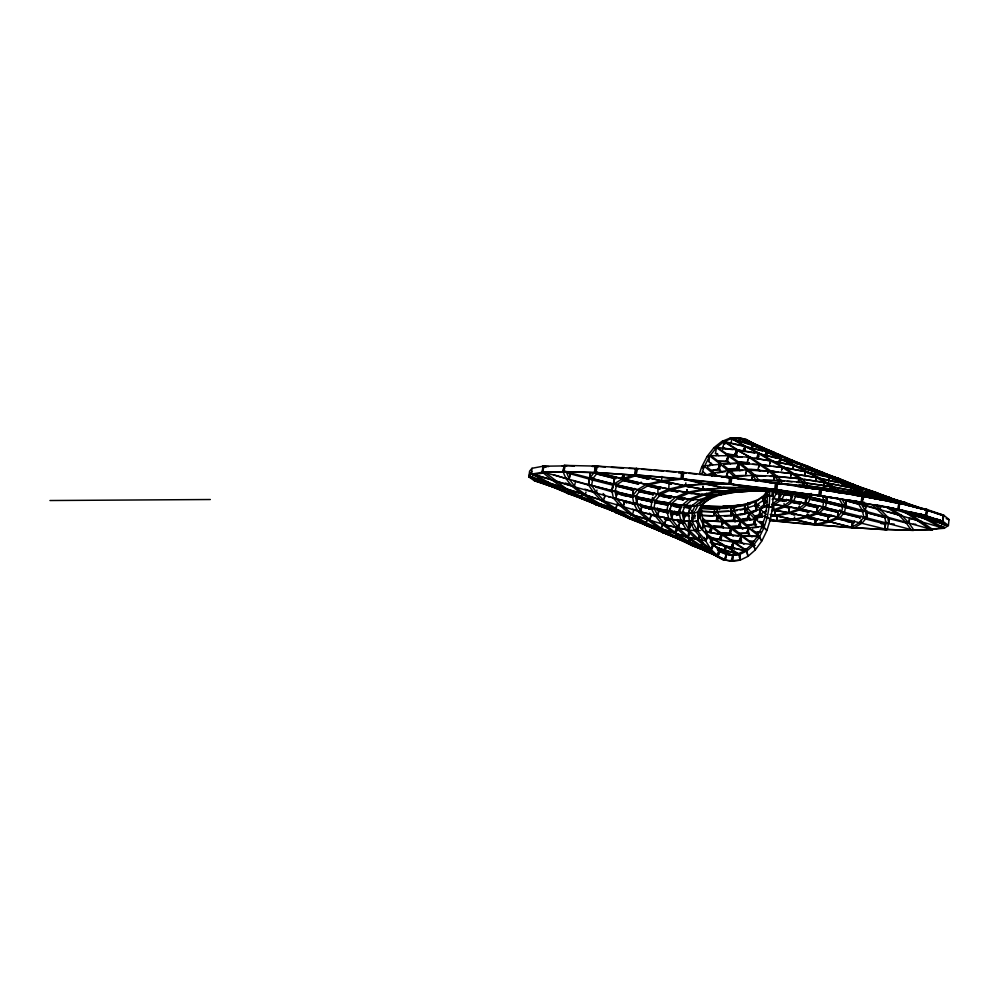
<?xml version="1.0" encoding="UTF-8"?>
<svg xmlns="http://www.w3.org/2000/svg" width="999" height="999" viewBox="0 0 999 999"><rect width="100%" height="100%" fill="white"/><g stroke="black" fill="none" stroke-linecap="round" stroke-linejoin="round"><path stroke-width="1.5" d="M740.434 524.85L740.446 521.028L722.939 521.441L722.939 523.988M719.842 466.458L719.854 463.761L738.498 463.049L738.498 468.469L726.036 468.918M730.769 533.441L730.769 528.321L748.463 527.934L748.463 533.079L739.597 533.266M773.8 505.082L773.788 509.902L775.748 510.277L771.515 511.038M774.962 511.8L774.849 515.384L788.773 512.674L799.412 508.641L799.437 506.243M702.959 486.363L702.934 489.21L687.05 492.42L687.087 489.597M791.258 499.25L791.295 495.704M731.418 511.401L731.455 507.679L714.859 508.628L727.272 508.329M784.128 505.831L786.513 506.218L784.028 505.781L791.245 500.437L793.843 500.824L786.613 506.168L775.936 510.252L773.563 509.865L784.128 505.831L784.053 503.434M779.332 497.627L779.382 494.068M691.87 510.427L691.82 513.174L697.552 512.187L700.262 509.777M692.594 517.569L692.532 521.653L698.201 520.629L698.626 515.334L700.449 513.011L700.149 516.958M698.201 520.629L698.289 515.222M767.469 491.446L767.419 494.505L763.236 501.298L763.323 496.728L766.807 491.046M700.112 509.465L699.924 517.969L700.386 514.885M700.611 513.336L700.711 509.09M686.8 492.382L689.622 492.832L678.521 497.652L675.711 497.202L686.8 492.382L686.862 489.597M807.354 516.645L809.502 517.007L795.391 519.667L776.073 520.729L793.281 519.318L807.354 516.645L807.417 514.235M788.91 507.854L788.773 512.674L790.933 513.049L776.997 515.746L774.849 515.384M672.052 482.742L669.03 483.466L668.793 489.11L684.003 485.539L686.675 486.001L671.44 489.572L660.664 494.405L657.841 493.956L658.004 488.436L660.714 487.212M727.971 459.79L728.121 455.756L709.34 455.669L709.153 461.014M698.101 525.462L697.901 530.869L700.249 530.581M702.572 530.294L702.772 524.912M771.016 516.146L776.772 515.759L775.049 515.409L775.174 511.8M831.68 515.072L828.009 516.633L827.809 521.403L837.674 517.27L837.861 512.437L840.009 509.702M703.084 486.363L702.959 489.235L705.107 489.685L725.349 487.949L702.959 489.235L705.331 489.672L689.435 492.869L687.05 492.42M807.242 514.235L807.13 516.62L816.732 512.425L816.932 507.617M714.297 511.625L714.435 508.666L717.195 508.991L717.082 511.963L714.297 511.625L713.848 515.297L714.472 511.675L717.195 512.037L719.842 516.408L717.095 516.046L714.472 511.675M816.707 511.213L816.882 507.654L818.993 505.869M805.569 498.439L805.331 503.221L799.163 508.616L801.835 508.978L808.029 503.596L805.331 503.221L806.53 496.328M817.706 519.055L815.134 519.667L814.884 524.413L827.859 521.428L828.096 516.608M779.158 498.738L782.804 492.02L785.601 492.382L781.93 499.1L779.158 498.738L779.395 494.168L780.606 491.92M799.163 508.616L799.287 506.256M769.13 507.092L769.779 495.866L767.419 495.729L766.782 506.943L772.564 507.28L773.214 496.078L769.779 495.866M697.639 528.096L697.477 530.806L689.148 530.194L689.397 526.111M692.295 517.494L692.045 521.603L683.628 520.954L683.965 515.472M683.99 473.101L681.468 472.614L681.093 478.459L661.625 480.756L661.912 476.436M854.482 527.622L851.822 527.272L852.159 522.489L854.669 520.966M622.539 475.986L622.34 478.783L613.886 484.115L614.273 478.608L616.371 477.272M763.074 501.535L763.436 496.553L765.509 494.418M767.344 493.506L767.519 490.984M622.602 475.986L622.389 478.808L625.299 479.27L637.849 474.987M635.314 468.793L634.902 474.513L622.389 478.808L625.374 479.233L616.883 484.565L613.686 484.115L612 490.771L615.097 491.158L616.833 484.503L613.886 484.115M719.492 509.59L719.667 507.142L717.082 508.953L714.36 508.653L717.045 506.893L725.137 506.68L722.414 506.905M862.961 496.128L863.074 494.63L866.333 494.992L866.27 496.491L864.06 496.241M688.91 511.388L690.234 505.169M691.87 513.049L695.029 505.781L691.957 505.382L688.823 512.649L691.87 513.049L692.057 510.514M679.27 511.001L680.569 504.757M729.033 483.491L704.357 483.778L706.543 484.228L684.228 485.564L704.357 483.766L730.993 483.953L729.033 483.491L729.47 477.572L726.373 477.622M652.422 500.174L657.579 493.931L660.676 494.355L655.481 500.599L652.422 500.174L652.634 497.49L650.911 507.405L653.995 507.779L655.419 500.511L652.297 500.124M744.517 509.165L744.804 505.457L747.202 503.533L757.979 499.775L755.631 501.685L744.804 505.457L744.43 509.128M755.344 505.419L755.631 501.685L755.756 504.133M855.743 526.873L862.112 523.089L866.782 517.557L867.157 512.712M731.056 530.919L731.256 528.359L711.625 526.86L711.313 530.681M731.243 540.484L741.171 541.258L741.333 535.914L721.49 534.378L721.078 539.522L710.714 537.812M632.617 495.891L637.524 489.597L640.621 490.01L635.676 496.316L632.617 495.891L633.054 490.534L634.677 488.424M810.938 495.766L811.138 493.419M837.462 517.245L841.795 511.713L844.58 512.062L841.707 511.675L842.981 505.182L845.853 505.506L844.542 512.012L840.221 517.594L837.462 517.245L837.849 512.487M767.369 491.67L767.145 494.418L767.507 491.508M678.646 507.417L678.858 504.994L675.749 506.593M791.108 498.863L792.257 493.556M819.305 489.46L821.415 489.635L820.866 495.579L817.681 495.317M775.399 483.166L774.799 489.098L776.173 489.522L746.99 487.537L723.376 487.512L748.613 487.962L746.99 487.524L770.142 488.836M863.223 499.425L863.536 496.478L866.233 496.466L864.035 496.241M588.985 480.769L588.511 484.777L591.408 485.102L596.578 492.719L593.618 492.395L588.399 484.79L589.86 478.059L594.517 472.052L594.942 467.882M676.61 515.534L676.872 513.036L679.969 513.336M776.897 489.398L774.05 489.223L789.859 492.107L776.897 489.398L777.522 483.454L780.119 484.003M888.823 523.464L885.938 523.139L884.49 529.058L887.324 529.383L889.335 518.568M845.978 504.308L846.365 500.711M924.1 509.328L927.184 509.577L943.568 515.134L949.05 519.443L948.388 525.486L944.342 528.271L941.295 527.909L941.832 523.488M898.738 509.403L860.039 502.485L898.738 509.403L899.45 502.972L860.776 495.966M899.687 503.009L927.022 509.527L926.323 515.846L898.963 509.44L899.687 503.009L896.902 502.872M926.485 515.884L923.401 515.634L939.859 521.053L945.279 525.162L948.388 525.462L942.969 521.341L926.485 515.884L927.184 509.577M852.11 527.584L886.762 529.745L852.11 527.584L852.721 522.177M847.214 521.753L852.971 522.19L852.359 527.597L815.209 524.725L815.821 519.405L817.157 519.73M862.062 502.485L862.799 495.966L820.766 489.16L820.017 495.729L818.331 495.791L862.062 502.485L820.017 495.729M862.337 502.534L863.074 496.016M884.739 529.383L913.523 530.382L884.739 529.383L885.351 523.863M884.952 529.383L885.564 523.876L881.043 523.638M777.085 515.771L776.46 521.041L777.297 521.316L816.27 525.024L815.484 524.75L816.096 519.43L808.553 518.718M819.704 495.691L820.454 489.11L776.66 482.967L775.886 489.56L774.912 489.722L819.704 495.691L775.886 489.56M613.686 484.115L614.323 478.671M730.744 477.347L729.72 484.178L775.574 489.51L776.335 482.917L730.494 477.622L757.779 480.956M769.592 520.467L777.01 521.278L777.359 515.796M612 490.771L613.186 483.166M725.449 559.977L726.148 554.108L733.004 555.382L732.317 561.226L722.752 559.652L715.871 556.031L718.244 556.243L725.112 559.865L726.498 554.233L719.63 550.599L718.244 556.243M739.934 437.874L739.585 440.784L739.572 437.837L729.894 438.236L739.934 437.874L746.703 439.635L746.353 442.532L747.04 439.785L744.667 439.722L748.001 441.758M730.057 484.215L730.406 477.31L682.679 472.34L682.404 479.208L730.057 484.215L730.369 481.593M681.555 478.833L682.342 472.315L636.351 468.469L635.564 474.9L682.742 479.233L681.555 478.833L635.564 474.9L683.091 485.539M711.425 530.694L711.887 526.885L704.258 525.949M635.252 474.875L636.038 468.444L595.829 466.108L595.042 472.427L637.112 475.324L595.042 472.427M595.566 466.096L564.248 465.409L563.473 471.578L594.78 472.415L595.566 466.096L597.964 466.57L592.195 466.446M648.975 509.265L649.275 506.83L648.95 509.24M545.891 466.683L542.969 466.246L542.207 472.277L531.281 474.163L534.14 474.587L543.731 472.952M562.25 466.046L566.808 465.871L543.081 466.233L542.32 472.265L566.033 472.04L542.32 472.265L545.129 472.714M563.286 471.578L564.06 465.409M548.101 484.74L534.353 480.706L528.871 476.96L529.595 471.178L531.98 468.294L542.969 466.246M548.201 485.402L534.415 480.744L537.087 481.006L531.743 477.297L528.858 476.948L531.231 474.175L532.03 468.269M715.709 452.659L716.395 447.352L737.012 449.812L736.45 455.444L727.622 454.383M725.424 546.091L732.929 547.327L733.491 542.157L753.533 544.755M888.76 523.426L887.599 516.795L884.689 516.483L885.888 523.114L888.76 523.426L889.385 518.581M730.719 510.152L731.031 507.742L733.516 505.944L739.035 505.332M730.694 515.721L731.031 507.742L733.691 508.004L736.251 506.243L733.516 505.944L736.088 506.181M866.67 517.519L865.246 510.851L862.374 510.551L863.823 517.22L866.67 517.519L866.845 510.489M744.68 513.486L744.929 505.469L744.917 507.892M802.984 482.629L804.682 485.439L807.891 485.826L806.156 483.017L802.984 482.629L802.609 485.427L803.146 482.654L798.938 478.459L798.189 482.529L799.15 478.471L791.408 473.426L790.796 476.098M730.968 483.741L731.768 477.847L729.495 477.797M830.144 489.223L830.519 486.426L833.703 486.813L835.801 489.672L835.264 491.058L826.785 490.859M700.661 540.184L697.002 539.472L698.85 539.572L699.412 535.564M706.905 535.676L706.156 540.996L698.85 539.572M633.204 490.596L632.429 495.891L633.641 503.196L636.713 503.558L635.539 496.253L614.872 491.496M636.9 502.247L637.087 495.879M755.069 506.58L755.793 501.723L756.605 504.982L755.881 509.877L756.83 505.007L760.326 509.502L759.527 513.136M611.925 490.734L615.009 491.096L616.433 498.439L613.386 498.089L611.925 490.734L612.712 485.452M762.874 501.473L763.611 496.565L764.485 499.812L763.748 504.757M858.104 491.87L863.211 494.617L866.395 495.029L861.238 492.282L858.104 491.87L857.679 494.667L858.241 491.895L851.485 487.924L850.986 490.659M586.6 495.354L597.852 502.697L595.404 502.497C582.966 494.105 567.444 486.938 563.099 471.241L563.511 468.556M569.53 477.597L569.929 474.937L569.467 477.559M732.929 547.327L733.741 542.195L712.749 538.711L711.962 543.843L712.749 538.711M737.012 449.812L758.99 453.346L758.154 458.641L758.79 456.019M721.128 539.535L721.94 534.428L705.581 531.73M737.274 449.85L736.176 455.407M823.326 502.31L823.676 500.124M807.105 494.118L807.841 496.615L810.651 496.89L811.038 494.555M862.062 496.191L861.063 502.297L847.352 500.112M691.658 512.912L688.598 512.562L689.335 521.053L692.369 521.403L692.057 510.489M692.369 521.403L692.819 512.35M864.585 503.558L865.946 506.006L865.346 509.602L865.896 505.993L863.024 505.694M845.866 504.27L846.478 500.686M589.098 480.819L588.399 484.79L591.583 485.164L592.981 478.459L597.652 472.477L594.517 472.052M767.657 490.984L767.007 494.655L767.731 496.403M771.752 496.091L772.19 493.631M767.244 517.494L769.193 506.53L766.845 506.393L764.897 517.332L770.566 518.768L772.502 507.842L769.193 506.53M683.903 520.829L681.967 512.599L678.92 512.262L680.881 520.491L683.903 520.829L684.79 515.859L683.828 511.75M773.663 480.257L774.387 476.198L777.434 476.61L781.393 480.769L778.308 480.357L774.387 476.198M671.803 518.993L669.742 510.739L666.683 510.402L668.781 518.656L671.803 518.993L672.702 514.01L672.027 511.263M679.145 511.013L679.595 508.516M669.742 510.739L670.192 508.229M823.563 486.638L824.312 482.529L827.334 482.954L833.765 486.85L830.718 486.426L824.312 482.529M830.206 489.198L830.718 486.426M872.726 505.144L884.639 516.508L887.399 516.745L880.206 509.278L880.656 506.818M651.51 502.222L651.972 499.787M684.49 485.839L685.351 485.689L685.888 482.829M730.818 514.473L731.505 510.864L734.24 511.238L735.639 513.424M733.828 517.669L734.29 515.259L731.505 510.864M758.953 480.369L755.631 475.849L752.597 475.437L751.835 479.445L752.821 475.462L746.69 469.967L745.716 473.876M898.85 503.209L897.764 508.916L897.015 509.103L899.2 509.24M657.854 515.721L653.758 507.729L650.749 507.417L654.882 515.397L657.854 515.721L658.828 510.626L657.479 507.954M698.538 538.161L699.05 535.514M842.219 506.93L842.644 504.77M640.821 511.5L636.538 503.484L633.553 503.171L637.861 511.188L640.821 511.5L641.82 506.418L640.409 503.746M676.76 527.734L677.722 527.684L678.246 525.012M682.055 528.921L688.323 530.069L689.11 526.073M676.485 527.834L674.662 533.116L686.887 537.137L687.762 537.137L688.798 531.843M636.8 502.197L637.549 498.351M589.148 479.433L589.597 477.185M592.232 479.82L592.694 477.572M623.438 506.331L616.183 498.389L613.311 498.114L620.591 506.043L623.438 506.331L624.512 501.186L626.46 502.884M943.031 518.306L943.605 515.571L936.875 513.673M616.733 495.791L617.282 493.194M925.686 513.948L926.572 509.777L879.195 498.351M604.407 498.064L604.957 495.516L603.109 493.518M596.428 492.657L593.581 492.382L601.048 500.349L603.871 500.624L596.428 492.657L596.977 490.084M794.217 519.405L816.033 524.525L775.137 515.596L793.518 519.517L794.729 517.057M667.419 505.282L667.931 502.859M723.064 446.778L724.2 441.583L745.491 446.266L744.367 451.461M724.899 551.436L726.011 546.316L746.915 550.986M880.206 509.278L877.409 509.053L880.057 509.24L880.594 506.805M744.804 512.212L745.591 508.628L748.301 509.003L757.604 519.405M749.762 519.83L747.839 517.882L748.975 513.124L745.591 508.628M636.213 474.625L637.474 468.931M942.656 518.094L943.256 515.384L931.193 511.476M586.001 492.007L585.339 494.53L582.892 494.355L585.514 494.58L574.4 486.463L575.574 481.293M766.308 455.606L767.207 451.723L745.017 446.528L754.407 448.901M780.431 461.476L781.031 458.878L758.666 453.646L768.119 456.019M827.01 521.316L807.829 516.883L808.616 514.335M851.098 490.659L851.722 487.937L840.808 483.141L854.495 488.374L861.288 492.32L858.241 491.895M744.517 451.473L745.716 446.303M725.049 551.448L726.223 546.341L711.151 542.594M876.473 497.39L877.097 494.692L865.896 489.822L879.844 495.117M815.546 481.481L816.483 477.485L819.33 477.922L827.397 483.004L824.525 482.567L816.483 477.485M823.576 486.613L824.525 482.567M645.953 484.365L623.413 479.145L624.025 476.073M885.002 524.225L885.726 521.253M716.121 520.816L717.282 516.058L719.917 516.446L725.274 521.915L722.614 521.528L717.282 516.058M722.614 521.528L721.74 525.124L722.939 521.603L725.361 521.99L742.269 535.676M531.905 471.353L531.281 473.888L562.125 490.546L564.298 490.671L549.937 483.154L565.484 488.548L531.043 476.985M768.268 470.716L774.65 476.248L777.534 476.685L771.128 471.153L768.268 470.716L767.619 473.339L768.506 470.729L759.365 464.572L757.829 469.717L760.089 471.266M622.077 478.808L595.816 472.415L597.215 466.87M623.463 479.145L623.925 476.073M773.651 480.219L774.65 476.248M649.924 519.78L640.534 511.463L637.837 511.226L647.252 519.53L649.924 519.78L651.211 514.735L649.338 513.074M616.321 507.467L616.97 504.945M640.534 511.463L641.833 506.381M604.907 495.479L603.583 500.574L601.098 500.387L613.523 508.541L615.996 508.741L604.832 501.398M530.007 472.964L528.983 476.573L548.576 482.679M623.226 506.268L620.566 506.031L630.107 514.36L632.754 514.597L623.226 506.268L624.55 501.198M678.508 527.647L671.49 518.956L668.681 518.693L675.724 527.385L678.508 527.647L679.807 522.702L677.197 519.443M581.331 496.603L565.659 488.374L563.448 488.236L579.12 496.453L581.331 496.603L581.992 494.093L581.168 496.565L579.17 496.466L595.466 504.47L597.477 504.582L581.168 496.565M671.49 518.956L672.802 513.973M860.788 520.367L860.426 523.001M664.735 524.363L657.592 515.634L654.795 515.372L661.962 524.088L664.735 524.363L665.721 520.654M657.592 515.634L658.915 510.651M860.713 520.354L860.489 523.014M564.797 471.615L563.836 471.253L564.934 467.182M588.96 484.79L590.247 485.164L542.582 471.928L544.043 466.62L545.504 467.033M804.682 474.475L805.406 471.853L807.966 472.302L819.305 477.947L805.406 471.853M711.675 475.811L712.387 473.276L715.172 473.713L717.12 475.661M697.427 530.569L692.007 521.353L689.148 521.078L694.605 530.282L697.427 530.569L698.751 525.811L696.066 521.203M815.621 481.468L816.732 477.497M689.098 529.957L683.591 520.716L680.731 520.429L686.276 529.67L689.098 529.957L690.446 525.174L687.712 520.566M692.007 521.353L693.343 516.57M828.72 480.107L829.457 477.485L831.992 477.934L843.581 483.628L829.457 477.485M683.591 520.716L684.939 515.909M726.86 474.525L727.946 470.691L730.731 471.128L736.787 477.035L733.978 476.585L727.946 470.691M733.591 518.843L734.59 515.322L737.175 515.709L741.882 520.566M738.873 525.886L740.234 521.153L734.59 515.322M747.839 517.882L749.2 513.161L754.994 519.005L753.621 523.763M766.433 455.606L767.532 451.798L807.654 466.133L806.168 466.221M739.11 557.155L739.847 554.62L718.443 548.276L736.201 553.758M772.801 454.62L773.526 452.097L753.246 445.142L751.972 448.913M633.953 509.515L632.479 514.572L630.207 514.41L643.993 522.639L646.266 522.802L646.99 520.304M730.694 443.643L732.155 438.573L753.071 445.117M616.158 507.43L616.895 504.92M711.026 526.923L713.511 527.31L705.569 521.053L703.096 520.666L711.026 526.923L709.615 531.705L711.338 526.997L713.573 527.385L723.451 534.902L721.216 534.527L711.338 526.997M781.53 469.855L782.304 467.282L784.927 467.732L794.33 473.938L791.695 473.489L782.304 467.282M790.896 476.086L791.695 473.489M676.023 533.054L664.447 524.338L662.012 524.15L673.601 532.854L676.023 533.054L676.798 530.581M664.447 524.338L665.996 519.355M661.338 528.434L649.662 519.705L647.24 519.517L658.928 528.246L661.338 528.434L662.1 525.973M649.662 519.705L651.211 514.735M763.96 527.847L767.382 516.945L765.034 516.783L761.613 527.672L763.96 527.847L767.02 530.194L770.429 519.318L767.382 516.945M814.684 474.1L815.496 471.528L817.681 471.978L831.917 477.947L815.496 471.528M828.483 481.406L829.719 477.51M703.958 547.489L700.349 546.216L701.236 546.191L702.459 542.37M712.499 544.505L710.876 549.587L701.236 546.191M661.912 528.621L661.113 531.131L659.527 531.068M676.323 536.788L661.088 528.434L659.078 528.309L674.3 536.663L676.323 536.788L677.135 534.315M661.088 528.434L661.9 525.936M661.313 531.131L646.028 522.764L644.043 522.639L659.315 531.006L661.313 531.131L662.125 528.658M702.047 473.151L703.883 467.52L701.51 467.42L699.675 473.039M646.028 522.764L646.852 520.267M702.11 542.32L700.686 546.278L688.536 542.27L689.947 538.311M758.778 448.588L759.602 446.128L792.195 460.189M718.581 467.669L719.854 463.923L728.184 470.716L730.769 471.166L723.463 465.222M728.184 470.716L726.46 475.761L728.496 477.772M739.972 470.791L736.787 468.231L738.511 463.211L741.083 463.661L748.563 469.63M769.854 463.336L770.729 460.789L782.542 467.282L784.889 467.744L760.476 453.908L758.466 453.446L757.417 455.906M698.726 539.373L699.962 535.764L698.363 539.298L696.228 539.148L686.263 529.745L688.786 529.945L698.726 539.373L696.228 539.148L709.178 549.338L711.325 549.5L713.298 544.792L710.077 542.245M745.741 473.838L747.052 470.029L738.511 463.211M731.568 559.44L732.854 555.706L717.307 549.662L719.617 550.961L717.644 555.769L715.883 555.669L699.737 546.028L701.485 546.128L717.644 555.769M781.655 469.855L782.542 467.282M688.786 529.945L690.446 525.112M688.224 537.012L678.171 527.572L675.674 527.36L685.726 536.8L688.224 537.012L689.872 532.205M738.923 440.646L739.772 438.186L759.465 446.091L758.616 448.563M729.969 530.819L730.781 528.483L722.939 521.603M792.769 467.907L793.643 465.372L795.953 465.821L808.016 472.365L793.643 465.372M678.171 527.572L679.857 522.727M747.24 531.618L748.463 528.096L740.446 521.191L738.835 525.849L742.819 529.308M804.794 474.475L805.681 471.903M689.422 542.17L706.206 550.699L704.47 550.611L687.712 542.082L689.422 542.17L690.759 538.461M676.073 536.75L692.894 545.292L691.183 545.204L674.387 536.675L676.073 536.75L676.972 534.278M701.785 546.178L687.961 537.025L685.851 536.875L699.662 546.016L701.785 546.178L702.672 543.743M689.622 542.157L675.724 532.991L673.626 532.854L687.512 542.007L689.622 542.157L690.946 538.511M687.961 537.025L689.76 532.13M675.724 532.991L677.072 529.32M780.007 458.841L795.866 465.821L780.007 458.841L778.596 462.612L780.319 458.916L781.98 459.353L768.156 452.21L766.508 451.76L765.409 454.195M792.944 467.907L793.893 465.372M800.773 467.52L801.71 465.01L803.646 465.459L817.694 472.015L801.71 465.01M814.809 474.1L815.758 471.578M745.878 442.432L746.802 440.035L764.834 449.075M703.134 468.543L704.083 466.096L712.786 473.339L715.259 473.788M711.837 475.799L712.786 473.339M726.723 459.64L728.159 455.931L730.494 456.393L741.071 463.686L738.723 463.224L728.159 455.931M739.135 468.668L736.787 468.206L738.723 463.224M747.964 459.79L748.925 457.305L751.248 457.767L762.062 465.097L759.727 464.635L748.925 457.305M721.216 534.527L719.854 538.024L721.428 534.54L723.401 534.902M729.62 531.992L730.981 528.508L733.204 528.883L730.781 528.483M697.027 530.469L698.85 525.836L707.767 536.088L705.968 540.709L697.027 530.469L694.505 530.257L702.559 539.472M758.74 467.145L759.727 464.635M743.968 544.205L739.185 540.671L741.058 536.063L730.981 528.508M785.826 461.163L786.8 458.678L803.483 465.447L786.8 458.678M800.973 467.52L801.96 465.022M717.906 555.993L719.967 550.836L713.461 544.58L711.375 549.75L717.906 555.993L715.534 555.794L709.003 549.55L711.375 549.75M689.747 538.311L688.648 542.245L675.336 536.825M701.485 546.128L702.971 542.494M738.373 457.067L734.677 454.857L736.738 449.95L751.198 457.779L736.738 449.95M711.238 541.171L712.225 538.823L714.223 539.185L708.391 535.302M747.577 461.026L749.15 457.317M724.575 535.664L735.214 542.657L733.229 542.295L731.73 545.816L733.603 542.395L735.214 542.719L746.028 550.012M769.48 464.572L771.066 460.864L758.466 453.446M718.106 468.843L720.254 463.998L709.552 455.894L711.775 456.356L721.415 463.636M743.381 450L745.004 446.341L760.364 453.908L745.004 446.341M711.4 541.183L712.449 538.836L714.123 539.16L738.398 553.633M716.758 555.694L705.057 550.686L716.583 555.806L718.756 550.936M756.493 458.366L758.691 453.459M724.475 548.763L725.536 546.403L727.21 546.728L725.898 546.49L724.05 549.925M771.877 454.508L772.976 452.072L758.79 446.029L773.701 452.46L772.976 452.072M770.179 465.984L760.164 464.81L783.066 467.507M751.348 447.54L752.459 445.117L753.708 445.554M765.072 455.432L766.745 451.773L767.969 452.197L752.459 445.117M771.64 454.483L772.739 452.072L773.963 452.485M785.988 461.176L787.1 458.741L788.311 459.153L772.739 452.072M759.265 537.387L764.173 527.31L761.812 527.147L756.917 537.2L759.265 537.387L761.937 540.784L766.82 530.731L764.173 527.31M726.223 460.801L728.558 456.006L730.519 456.468M739.185 540.671L741.433 536.151L753.458 544.979L755.331 545.329M709.602 465.522L710.913 462.962M725.998 453.883L736.313 455.119L734.665 454.782L737.125 450.037L738.785 450.487L725.524 442.195M769.292 470.966L792.457 473.713M751.56 447.564L752.809 445.204L753.633 445.604L739.223 438.186L740.059 438.598M743.493 449.962L745.379 446.428L746.665 446.853L731.68 438.648L745.379 446.428M772.514 494.98L774.325 491.583M773.513 498.701L777.122 491.945M695.316 510.414L697.926 505.594M697.664 512.012L701.61 504.782M700.336 509.602L704.27 502.41L712.424 496.915M815.209 524.725L853.67 527.922L828.633 521.478L852.671 527.522M711.063 549.375L713.773 544.954L708.141 536.176L705.431 540.596L711.063 549.375L708.703 549.175L707.292 546.977M768.106 494.505L764.148 499.987L764.198 504.557L766.583 501.298M753.371 545.354L759.54 536.913L761.663 541.246L755.494 549.687L753.371 545.354L751.011 545.167L757.192 536.738L759.54 536.913M715.996 455.644L717.632 453.558M652.834 494.805L654.545 492.719M859.727 517.919L861.263 516.071M832.005 486.738L804.657 482.679L779.57 480.357L784.34 481.093M847.776 492.007L834.302 489.335L806.205 485.764L829.882 489.023M701.723 528.434L704.145 525.861L708.391 536.663L705.182 540.097L704.108 537.4M728.721 456.118L749.687 457.217M748.563 462.824L738.386 461.85M686.887 537.137L674.8 532.966M704.195 502.584L701.523 504.97L694.967 505.919M668.868 497.927L671.166 495.891M799.412 503.883L801.46 502.085M753.696 544.992L746.64 551.148L744.28 550.948L751.348 544.792L753.696 544.992L755.157 550.062L748.114 556.243L746.64 551.148L733.603 542.395M657.18 493.993L638.573 489.972L658.603 494.305M682.567 499.75L684.902 497.727M771.29 461.026L747.289 456.893M633.666 496.266L653.708 500.349L635.077 496.565M816.645 512.387L819.317 512.762L816.732 512.425L823.014 507.042L825.711 507.405L819.317 512.762L809.64 516.982L807.13 516.62M748.763 504.782L749.949 503.821L747.202 503.533L749.962 503.234M722.689 449.2L724.512 447.739M723.9 441.708L716.545 447.552L714.173 447.465L721.528 441.633L723.9 441.708L724.662 444.355L724.275 441.483L731.88 438.399L729.52 438.324L721.915 441.408L724.275 441.483M692.232 500.199L694.168 498.726M772.264 499.488L774.625 497.689M699.775 503.746L705.619 499.325M701.623 504.907L709.44 499.025M784.09 501.086L786.475 499.3M721.041 494.83L712.012 495.029L700.199 499.587L709.29 499.075L722.527 493.793M709.315 499.1L710.789 498.051M757.841 499.85L765.396 494.468M805.494 487.412L807.791 485.776L804.57 485.452L802.247 487.075M941.295 527.909L945.266 525.137L948.388 525.486M706.156 495.104L708.166 493.706M706.118 495.991L708.129 494.58M760.476 507.23L764.435 504.657L764.16 499.862L756.28 505.032L756.555 509.79M761.001 508.903L765.946 505.706M701.935 527.959L704.32 526.436L701.748 514.423L699.35 515.934M721.94 534.428L738.736 535.889M777.259 484.215L778.558 483.429L781.742 483.753M637.986 484.115L641.258 482.117M851.822 527.272L859.415 522.727L862.112 523.089L859.352 522.702L863.973 517.207L866.782 517.557M828.483 521.665L808.066 516.708M768.256 504.507L759.764 509.515L760.177 514.323L766.558 510.576M676.997 513.236L671.603 512.162M656.093 515.759L670.279 518.931L657.479 516.096M650.811 502.297L652.047 501.635L640.746 499.637M834.04 489.597L865.097 494.73L849.312 492.27M833.553 491.021L865.022 496.228L834.952 491.271M674.65 505.506L676.236 504.732M739.572 554.47L747.002 550.911L747.751 556.48L740.334 560.077L739.572 554.47L737.212 554.27L744.642 550.711L747.002 550.911M663.236 524.475L677.31 527.622L664.61 524.8M800.137 478.733L826.011 482.604L849.537 487.624M657.841 493.956L668.731 489.073L671.578 489.535L668.793 489.11M807.342 511.863L809.727 510.801M675.873 491.708L678.621 490.497M817.419 477.747L792.394 473.713L813.248 477.072M773.626 505.107L776.248 504.095M726.011 546.316L743.606 550.424M702.796 500.024L714.622 495.479M791.433 506.88L788.773 507.892L788.723 512.637L791.071 513.011L801.797 509.028L799.412 508.641M708.353 498.126L717.469 494.817M771.977 505.606L774.712 504.62L772.464 504.233M732.155 438.573L731.48 438.811L741.92 442.082M771.178 461.014L794.754 465.372L794.068 465.584L826.585 475.212M705.606 475.212L711.812 473.201L712.062 475.811M751.198 511.675L756.842 509.865M750.411 512.949L756.031 511.151M756.668 516.583L762.374 514.785M767.207 451.723L766.47 451.948L767.532 451.798M817.357 512.699L799.899 508.928L815.908 512.387M765.334 515.721L754.432 518.918L754.944 523.888M760.988 522.14L763.423 521.428M780.269 459.09L781.031 458.878M699.312 515.721L701.822 515.034L701.186 505.819M767.045 490.422L767.432 496.303L773.214 495.504L772.926 491.083M646.902 478.721L649.874 477.984M825.411 482.829L853.396 488.036L852.547 488.224M690.459 524.425L688.249 523.776M653.346 500.536L670.104 503.484L654.695 500.786M648.264 479.045L649.038 478.883M688.436 486.513L691.071 485.964M651.96 507.792L668.518 510.726L654.607 508.304M662.112 481.056L685.351 485.689M647.177 484.69L670.104 489.26L648.563 484.977M774.999 510.614L777.759 510.064M793.381 514.547L796.191 513.998M661.5 481.555L671.178 483.616L663.461 482.305M738.736 438.374L739.772 438.186M726.448 493.019L718.718 494.455L720.841 494.88L736.35 492.032M727.747 492.782L731.643 492.07M733.716 505.919L749.262 503.871M740.584 505.057L744.667 504.333M746.028 504.095L750.137 503.371M736.925 506.056L739.66 505.569M742.382 505.082L745.142 504.607M692.619 516.208L695.466 515.721M759.465 446.091L741.545 439.51M772.152 492.894L777.072 492.07M717.582 472.927L720.167 472.502M722.752 472.065L725.349 471.64M721.49 477.01L727.984 475.949M727.135 477.534L741.97 476.461M728.708 477.959L731.343 477.522M731.318 511.376L731.193 507.692L745.079 505.432M731.193 507.692L735.614 507.604M808.803 496.965L809.615 496.828L784.764 492.644M791.757 500.774L806.792 503.409L805.981 503.533M734.552 510.939L737.349 510.489M740.134 510.027L742.944 509.577M735.863 515.084L745.679 513.523L745.504 508.541L731.493 510.801L731.668 515.746M773.526 452.097L762.312 448.801M819.405 489.273L820.454 489.11M740.159 514.885L743.069 514.46M741.92 519.13L749.25 518.056M740.434 519.892L749.213 518.618M744.367 520.929L747.302 520.504M750.261 520.079L753.209 519.642M747.639 525.012L755.044 523.951L754.745 518.881L739.984 521.028L740.271 526.073M749.075 525.349L756.468 524.288M793.993 465.596L838.935 478.546L827.946 475.636M703.271 499.325L705.444 499.013M733.965 560.501L739.959 560.189L739.947 554.358L730.294 555.169L733.004 555.382M723.089 559.765L732.679 561.226L739.959 560.189M862.349 488.973L841.47 483.416L842.644 483.279L817.294 477.747L838.523 482.717M739.947 554.358L732.654 555.369L732.679 561.226M703.558 465.896L720.828 464.185M707.554 465.959L710.202 465.609M711.775 470.167L719.767 469.118L719.492 463.773M864.372 494.93L895.154 501.635L893.993 501.773L909.59 505.831M713.111 470.579L719.767 469.692M678.671 472.952L681.468 472.614M683.616 478.946L664.135 481.231L661.625 480.756M762.025 526.386L748.114 527.922L748.388 533.041M752.422 527.897L757.042 527.385M756.106 532.192L760.751 531.693M757.317 532.504L760.414 532.167M806.28 516.57L789.048 512.887L808.503 516.77L807.604 516.858M726.223 546.341L712.025 543.044M670.092 483.728L671.228 483.628M728.283 492.245L730.431 492.032M736.563 491.97L730.169 492.594L718.456 491.633M745.391 440.159L746.802 440.035M684.49 479.795L687.349 479.532M759.602 446.128L758.191 446.253L767.394 450.262M659.203 488.673L660.314 488.561M841.47 483.416L867.881 489.985M772.352 452.285L773.775 452.172M658.353 494.268L677.347 497.44L659.839 494.542M703.346 506.568L706.131 506.343L703.583 506.106M687.275 492.707L688.448 492.607L669.243 489.41L685.776 492.432M852.384 488.211L879.12 494.855L877.709 494.942M786.575 458.903L788.036 458.791L776.598 455.457M682.354 472.927L683.778 472.827L682.729 478.633L681.306 478.721M762.137 516.296L757.854 516.583L762.437 516.733M770.729 515.696L775.049 515.409M925.186 509.865L926.572 509.777M772.552 490.984L760.089 490.084L772.664 491.458L778.621 491.058M739.447 505.282L722.951 506.393L730.007 506.381M735.501 506.006L739.635 505.731M737.187 491.458L744.018 491.033M752.722 490.971L746.565 490.896M737.349 491.958L752.434 491.008M925.386 515.347L911.25 512.125M734.065 476.448L753.021 475.362M783.391 492.432L807.367 496.69M723.014 506.955L732.617 506.406M688.386 524.787L689.372 524.737M752.197 480.094L756.318 479.87M720.429 487.2L684.178 478.971M798.164 508.616L784.415 506.106L800.861 508.841L799.687 508.903M717.344 511.838L728.683 511.313M724.275 516.021L734.302 515.559M549.812 485.164L548.701 485.214L553.034 486.525M788.998 512.887L790.147 512.837L773.863 510.127L787.487 512.612M723.201 520.741L734.677 520.229L734.665 515.184L717.469 515.971L717.469 520.991M724.275 521.041L734.315 520.591M877.634 494.942L905.281 502.584L892.107 499.225M667.732 510.826L681.156 512.649L670.791 511.301M548.738 466.57L543.081 466.233M723.85 464.023L736.263 463.548M730.032 469.18L739.372 468.843M728.184 470.566L747.04 469.867M729.07 470.941L742.519 470.442M733.541 475.811L747.04 475.337M734.427 476.186L741.158 475.949M654.607 501.898L660.576 501.698M888.261 498.913L916.27 506.643L902.909 503.246M913.061 524.313L915.746 524.225M864.285 502.322L859.59 502.022L860.976 501.985M669.817 519.068L683.104 520.879L672.839 519.53M802.185 493.231L787 491.92L799.312 493.269L796.203 493.007M832.579 491.071L835.152 491.008L831.942 490.721L832.492 489.273L835.738 489.635L832.579 489.285L830.519 486.426M722.939 521.441L738.336 521.378M731.668 526.323L740.434 526.123M732.492 526.598L741.258 526.398M746.328 528.259L730.769 528.321M740.409 533.528L749.275 533.341M704.295 484.016L724.862 487.699L723.114 487.724M684.215 485.801L704.607 489.448L685.551 486.063M718.269 548.264L719.268 548.251L716.37 547.29M856.243 486.338L858.091 486.313L839.172 478.608L837.337 478.633L845.466 481.943M779.657 499.125L793.119 500.736L791.57 500.749M710.339 552.996L711.338 552.996M49.95 500.524L210.327 499.525M669.218 503.596L684.465 505.394L682.904 505.394M602.434 506.431L601.148 506.431L605.269 507.754M732.854 555.706L723.363 552.422M784.352 506.093L785.876 506.081L772.539 504.495L782.879 505.894M754.969 516.583L761.663 517.32M755.082 516.908L760.401 517.345M730.119 560.676L731.143 560.689M718.518 461.076L728.621 461.501L719.218 461.438M666.857 533.553L662.762 532.542L671.303 535.539M712.474 506.868L727.547 506.993M536.251 480.519L534.69 480.494L567.557 492.27M769.143 491.008L777.734 491.108M770.541 491.121L747.514 490.834L771.765 491.508L770.541 491.121L798.251 493.319L761.013 489.997L814.16 494.73M717.444 491.583L719.492 491.62L702.871 489.46L715.996 491.371M705.381 506.381L724.362 506.718L701.385 505.856M701.398 506.58L718.893 507.18L717.557 506.868L735.376 506.256M701.161 506.868L707.954 506.98M891.183 523.976L894.105 524.025M756.643 479.882L779.882 480.681M763.049 480.357L777.072 480.631M776.772 483.354L783.291 483.991M776.148 483.678L778.995 483.741M926.173 516.208L918.63 514.123M630.619 518.543L629.145 518.506L647.315 525.299M759.203 536.276L741.021 535.876L741.483 541.283M743.169 536.151L756.78 536.451M574.363 466.046L564.248 465.409M899.45 502.972L879.083 499.463M749.924 541.258L754.482 541.371M750.549 541.495L753.583 541.57M564.123 490.659L562.287 490.584L592.956 502.609M701.373 508.266L716.033 508.928L700.786 508.516M746.703 439.635L737.562 437.812M701.111 511.226L715.908 511.888M700.524 511.463L714.51 511.85M597.327 504.582L595.654 504.52L616.72 512.287L598.713 505.132M773.651 510.089L775.461 510.139L772.439 509.715M711.538 553.021L691.42 545.267L710.189 552.472M747.377 469.88L769.417 470.991M750.936 470.342L766.333 470.879M753.234 475.586L765.584 476.024M761.762 475.999L753.508 475.374L775.349 476.173L800.286 478.758M770.341 476.311L773.064 476.411M662.537 532.479L664.11 532.542M681.817 512.749L691.458 513.124M683.254 507.255L689.597 507.517M613.711 510.664L611.912 510.589L595.541 502.547L597.589 502.659L613.898 510.701L611.85 510.576L628.933 518.456L660.776 531.218M722.864 487.674L739.198 490.197L724.25 487.924M684.902 505.457L694.617 505.869M701.173 515.259L717.919 515.996L717.632 521.028L703.671 520.404M701.685 515.509L712.824 515.996M689.997 500.074L693.643 500.237M706.842 520.954L703.521 520.579L723.738 521.703M713.873 521.266L722.327 521.64M713.086 526.086L722.976 526.535M713.586 526.323L723.463 526.773M772.539 498.776L781.568 499.175M890.421 508.254L901.573 515.384L899.013 515.222L901.81 515.434L908.828 522.889L906.018 522.639L908.928 522.927L913.76 529.957L910.901 529.682L906.043 522.652L898.975 515.184L886.6 507.292L889.023 507.417M776.76 492.02L785.239 492.457M776.148 492.032L783.204 492.382M775.549 493.881L780.369 494.08M691.008 499.363L702.509 499.962M771.54 504.42L774.487 504.57L772.314 504.458M687.237 530.094L689.148 530.194M769.18 482.829L772.289 482.992M703.845 494.842L714.335 495.417M924.25 509.378L927.022 509.527M898.963 509.44L896.178 509.29L926.323 515.846M927.996 519.368L925.461 519.23L910.926 512.187M605.357 467.008L595.829 466.108M611.488 467.357L623.413 468.056M629.208 468.394L637.899 468.906L636.038 468.444M548.626 482.467L546.453 482.342L548.763 482.505L533.628 474.038M886.6 507.292L889.172 507.455M909.49 513.573L906.88 513.411L898.526 509.378M739.422 490.247L736.675 490.072L749.475 491.133L746.74 490.959M717.195 491.52L719.879 491.695M731.68 456.318L742.045 457.005M738.648 462.175L749.038 462.874M739.285 463.399L748.251 464.011M752.746 464.31L757.242 464.61M749.075 469.205L759.59 469.93M750.811 469.63L758.316 470.142M860.776 503.409L858.153 503.234L855.781 501.273M724.987 506.63L722.714 506.468L729.807 506.993M702.285 506.143L712.786 506.893M702.921 506.381L710.601 506.955M849.962 522.19L854.282 522.514L852.971 522.19M688.96 524.775L692.257 524.962M685.926 521.191L690.122 521.515M718.219 532.504L730.856 533.478M721.29 532.917L731.106 533.678M786.176 484.215L796.278 484.99M799.175 485.214L804.957 485.664M797.764 486.613L803.621 487.062M777.284 491.083L780.194 491.308M790.396 492.12L793.318 492.345M683.453 515.496L689.06 515.946M730.993 540.297L740.921 541.071M706.081 506.318L703.696 506.118L712.999 506.993M642.157 469.268L651.273 470.029M654.32 470.279L663.486 471.053M666.57 471.303L675.811 472.077M678.895 472.34L683.528 472.727L682.342 472.315M574.4 486.463L571.74 486.238L574.662 486.513L569.23 478.871L566.171 471.59L563.099 471.241M680.406 505.007L671.415 503.996M685.052 505.394L690.883 505.881M680.968 506.88L674.125 506.306L674.725 506.568M685.077 507.217L689.198 507.567M676.086 506.68L680.194 507.017L671.141 505.519M685.651 507.48L689.772 507.829M749.824 503.758L747.227 503.533L749.337 503.921M543.194 466.745L545.966 466.995M777.297 476.635L798.75 478.608M787.437 481.381L792.082 481.805M796.74 482.23L802.959 482.817M863.124 505.744L865.946 506.006M812.362 519.28L816.882 519.705L816.096 519.43M776.46 521.041L815.484 524.75M940.459 514.847L943.643 515.159L942.969 521.341L939.859 521.053L942.969 521.341L943.568 515.134L933.765 512.599M683.079 513.648L687.737 514.098M680.244 513.561L676.872 513.036M683.341 513.861L687.986 514.31M686.151 473.002L682.679 472.34M689.123 473.314L696.54 474.088M699.5 474.388L705.431 475.012M708.416 475.324L730.406 477.31M681.892 478.871L729.632 483.878M782.554 492.02L785.389 492.32M793.493 493.756L796.328 494.055M804.12 487.649L807.217 487.987M811.85 488.499L816.495 489.011M811.026 488.698L814.123 489.035M769.317 520.254L776.747 521.066M747.389 518.019L750.349 518.344M528.871 476.96L531.743 477.297L534.19 474.562L531.231 474.175M722.427 448.389L732.717 449.612M773.039 466.333L778.77 467.008M772.19 471.303L777.971 471.99M780.868 472.34L789.56 473.364M768.506 470.729L776.86 471.978M760.813 481.318L774.487 482.992M805.331 487.275L833.778 491.046L820.391 489.398M805.581 487.587L808.541 487.949M811.5 488.311L817.419 489.035M825.361 490.484L828.371 490.859M729.969 483.928L775.574 489.51M745.341 508.578L748.164 508.928M731.031 507.742L733.815 508.079L734.14 511.188L731.343 510.839M826.086 496.503L797.539 492.969L826.31 496.803M756.605 504.982L759.44 505.332M704.233 526.111L710.326 526.86M705.169 531.218L711.276 531.967M706.668 531.568L711.226 532.13M659.228 501.461L666.72 502.422M654.757 501.86L668.381 503.608M655.182 502.11L665.759 503.459M670.304 504.033L673.338 504.42M742.831 548.626L747.14 549.188M678.171 498.913L683.641 499.637M679.345 499.288L683.453 499.837M670.579 503.771L681.543 505.219M798.938 478.459L801.985 478.871L806.23 483.079L803.146 482.654M686.563 492.957L692.095 493.706M677.697 497.49L691.545 499.338M677.522 497.689L689.959 499.35M734.29 515.259L737.05 515.621M733.641 476.535L736.663 476.935L738.211 479.183M595.092 466.496L598.226 466.92M781.143 499.338L790.084 500.549M775.998 499.75L786.338 501.161M780.394 500.561L783.341 500.974M806.006 483.166L830.469 486.525M783.154 494.33L792.095 495.566M783.104 494.555L786.088 494.967M787.574 495.167L792.032 495.779M657.991 488.499L660.052 488.773M777.147 483.341L781.518 483.953M784.44 484.365L796.116 486.001M797.577 486.213L817.944 489.073M924.25 509.565L927.284 510.002L887.986 497.415L905.768 502.822L902.971 502.372L912.549 505.919M926.335 515.646L919.355 513.986M688.998 492.707L703.521 494.792M688.473 492.869L700.074 494.53M702.896 520.654L705.531 521.028L702.946 518.306M837.674 517.27L840.209 517.644L830.319 521.765L817.232 524.787L814.884 524.413M827.809 521.403L830.319 521.765L827.859 521.428M913.923 506.431L922.939 509.165M752.821 475.462L755.706 475.899L749.55 470.392L746.69 469.967M791.408 473.426L794.267 473.863L802.035 478.908L799.15 478.471M671.678 513.586L677.734 514.51M672.002 513.861L679.557 515.009M637.861 497.652L646.64 499.001M674.525 506.268L679.095 506.98M689.685 524.3L692.182 524.687L688.299 521.553M815.134 519.667L817.482 520.029M828.558 490.884L848.326 494.018M851.373 494.505L860.526 495.954M837.674 492.619L840.708 493.094M855.918 495.516L858.965 495.991M829.12 496.928L832.155 497.415M835.201 497.902L838.236 498.376M848.9 500.074L851.947 500.561M854.994 501.048L858.054 501.535M827.622 496.965L844.305 499.625M738.373 450.349L754.632 452.972M749.412 457.492L752.147 457.929M754.882 458.379L758.978 459.041M760.339 459.265L768.556 460.589M759.789 464.323L770.753 466.096M804.357 479.42L824.05 482.604M819.093 489.235L861.063 496.016M668.893 483.504L671.74 483.966L669.03 483.466M637.287 497.877L651.997 500.287M637.574 498.101L646.378 499.537M649.325 500.024L652.272 500.499M657.467 509.865L665.946 511.238M657.23 510.014L668.531 511.863M671.353 512.325L675.586 513.011M679.42 522.602L682.28 523.064M821.99 496.028L826.248 496.728M706.867 532.117L711.325 532.854M712.811 533.091L718.756 534.078M713.486 538.436L717.944 539.173M728.196 546.703L731.193 547.202M689.897 524.313L692.17 524.687M759.365 464.572L762 465.022L771.153 471.191M821.415 489.635L824.275 490.134M819.667 489.622L822.539 490.122M736.787 468.231L739.36 468.681M747.052 470.029L749.637 470.479M825.711 490.384L829.944 491.121M620.379 494.667L632.242 496.753M623.276 495.417L632.155 496.978M536.713 480.756L534.365 480.344L564.373 490.871L557.367 488.199M636.575 498.701L652.185 501.461M569.605 493.631L567.357 493.219L581.381 498.576M718.643 494.393L721.091 494.842M550.449 485.564L538.086 481.231M888.148 497.44L890.496 497.877L875.624 492.357M790.871 501.998L800.037 503.683M792.769 502.622L800.386 504.033M684.777 486.113L689.298 486.938M783.278 506.618L789.335 507.729M785.164 507.23L789.697 508.066M669.255 490.197L678.184 491.833L669.617 490.571M727.222 554.545L729.507 554.957M927.709 519.542L907.042 513.336L909.04 513.736M862.299 496.266L876.036 498.888M770.316 514.398L776.423 515.584L770.341 514.685M658.99 495.641L671.078 497.964M662.362 496.565L670.404 498.114M754.67 515.884L759.228 516.758L754.707 516.158L760.339 514.398L759.964 509.44L748.613 513.061L748.988 517.994M654.882 502.46L668.156 505.007M654.245 502.597L666.171 504.882M794.804 496.016L806.193 498.226M795.441 496.428L798.288 496.978M799.712 497.252L806.817 498.626M793.181 501.061L804.557 503.259M772.502 509.902L777.085 510.801M563.473 471.578L597.177 472.877L594.78 472.415M749.138 463.736L747.002 462.275L749.325 462.724M644.13 507.317L651.76 508.828M643.693 507.455L651.323 508.953M772.614 461.301L781.193 463.024M782.629 463.299L791.208 465.022M857.779 491.883L831.817 486.725L860.339 492.032L889.585 498.788L860.713 492.519M677.422 521.628L682.829 522.702M679.657 522.277L682.354 522.814M663.998 532.642L649.787 526.273M897.452 502.909L864.485 496.453L881.293 499.925M888.935 501.498L896.578 503.084L892.781 501.461L896.003 501.848L899.949 503.459M877.134 504.994L880.194 505.619M881.717 505.944L893.955 508.466M613.661 510.839L595.516 504.37L597.277 504.745M787.387 513.011L795.266 514.697M791.757 514.223L794.38 514.785M682.23 479.07L686.425 479.97M800.099 509.989L809.39 511.988M799.212 510.089L808.478 512.075M580.993 496.74L562.2 490.447L595.591 502.447M809.015 498.813L823.75 501.985M810.002 499.3L823.251 502.16M805.731 504.882L817.382 507.405M805.256 505.044L809.615 505.981M811.076 506.306L818.356 507.867M647.165 485.751L660.064 488.536M649.762 486.588L659.777 488.748M639.31 491.496L653.458 494.555M639.06 491.695L644.717 492.919M646.128 493.231L653.184 494.755M726.935 442.532L743.643 446.216M735.239 449.45L742.844 451.123M627.572 516.833L646.153 524.925L631.793 519.193M850.074 483.479L875.499 492.37M747.052 462.262L749.1 462.712M630.494 518.668L614.934 511.226M734.677 454.857L736.713 455.307M687.762 537.137L698.276 539.485L692.045 538.336M769.555 519.105L777.422 520.879M769.592 519.418L776.136 520.891M678.771 522.352L684.078 523.538M679.133 522.702L683.104 523.601M677.722 527.684L688.323 530.069M732.454 484.078L748.738 487.762L730.182 484.028M772.989 514.997L778.233 516.196M554.158 480.457L531.468 473.813L573.738 486.588M608.366 496.715L611.263 497.377M665.209 519.068L669.48 520.042M668.743 520.129L664.485 519.155L669.967 520.491M865.858 495.279L877.721 498.014M823.263 508.741L838.236 512.2M823.001 508.928L837.949 512.375M682.754 479.058L701.46 483.354M815.072 513.324L829.844 516.733M819.242 514.522L829.57 516.908M633.716 475.374L648.763 479.12L636.738 476.336M623.364 478.883L647.452 484.715M622.127 480.069L638.448 483.853M623.651 480.681L638.461 484.115M616.433 484.815L637.162 489.635M584.852 494.692L563.648 488.161L565.309 488.536M807.005 471.94L831.043 477.584L819.505 475.287M805.993 472.115L818.006 474.925M718.269 448.027L716.308 447.564L728.558 456.006M637.15 475.187L660.689 480.706M806.143 517.257L817.032 519.817L808.166 518.006M898.276 503.196L901.036 503.846M907.941 505.494L910.701 506.156M912.212 506.505L922.751 509.015M900.861 515.521L899.325 515.147L921.066 521.653M729.47 477.572L731.43 478.046M657.617 510.264L667.357 512.587M657.33 510.427L668.431 513.074M664.772 519.03L670.279 520.342M678.621 538.985L662.537 532.33L677.372 538.449M858.216 486.538L849.712 483.566M907.204 513.336L908.753 513.711L886.912 507.217L888.473 507.592M837.349 518.556L853.97 522.589M838.735 519.118L841.745 519.842M843.256 520.204L853.833 522.764M595.529 472.115L623.226 478.858M835.664 498.026L841.146 499.363M826.348 501.173L844.105 505.519L824.987 500.836M825.024 502.285L842.594 506.593M825.162 502.534L834.602 504.845M835.951 505.182L842.706 506.83M845.254 507.255L863.286 511.713M844.18 507.18L862.174 511.625M825.274 507.692L841.47 511.675M637.574 498.301L651.922 501.835M636.326 498.189L652.072 502.072M636.4 503.921L652.147 507.804L634.964 503.558M640.421 506.031L653.196 509.19M640.596 506.256L651.922 509.065M548.326 485.439L552.435 486.451M644.68 524.562L659.527 530.694M842.244 513.199L860.052 517.619M843.918 513.786L860.326 517.857M584.727 494.68L583.241 494.305L602.934 500.711L586.026 495.104M642.082 512.275L656.256 515.784L639.26 511.575M707.142 537.287L713.136 538.773M864.16 518.656L885.214 523.913M731.455 507.679L732.816 508.016M615.771 485.789L633.366 490.184M616.283 486.088L633.853 490.484M755.744 449.238L762.449 450.936M769.467 456.368L776.211 458.066M615.746 492.832L633.116 497.202M616.246 493.119L632.142 497.127M596.553 473.776L615.946 478.671M597.315 474.125L615.184 478.633M591.396 478.459L615.209 484.49L563.836 471.253M591.47 479.77L613.473 485.352M616.296 498.826L635.089 503.571L614.847 498.464M613.498 491.133L589.273 484.827L633.89 496.278M911.013 506.193L922.352 509.14M888.76 518.556L907.367 523.301M645.591 522.914L627.784 516.733L644.205 522.427M930.381 529.133L931.655 529.47L885.139 516.483L886.325 516.82M886.925 507.205L888.323 507.567M878.383 509.353L864.547 505.681M907.804 522.964L906.518 522.627L907.704 522.952M630.606 514.373L631.83 514.685L595.754 502.46L615.159 508.816M853.783 488.586L862.249 490.834M865.072 491.583L873.501 493.831M867.244 512.749L885.189 517.532M866.645 512.687L885.951 517.819M729.819 560.414L730.681 560.639M909.402 518.044L918.318 520.454M846.952 500.074L859.59 503.521M845.067 500.362L858.965 504.158M847.102 501.036L858.203 504.07M542.582 471.928L544.043 472.327M568.231 473.226L590.484 479.42M945.429 524.75L910.364 514.148M919.53 521.303L941.607 527.534M573.763 480.956L590.184 485.564M802.921 465.072L780.119 459.078L790.971 462.15M796.378 463.686L801.785 465.222M715.933 511.913L714.847 511.6L732.941 511.113M573.551 486.575L572.265 486.213L595.329 492.757M886.613 511.563L899.962 515.359M933.078 518.344L917.382 513.861M935.738 519.118L941.12 520.654M939.822 520.616L918.556 513.848L940.171 520.791M691.395 545.092L692.257 545.342L677.459 538.673L678.333 538.923M879.12 509.365L877.921 509.028L900.686 515.509L899.5 515.172M595.791 487.125L612.712 492.007M594.23 492.407L615.047 498.476L613.985 498.139M879.083 495.367L890.671 498.801M889.722 499.338L901.448 502.809M568.319 473.239L569.63 473.626M622.951 500.849L634.477 504.308M623.763 501.161L635.264 504.595M632.479 509.228L638.199 510.951M633.104 515.122L648.813 519.867L630.893 514.41L631.68 514.697M621.266 506.081L622.302 506.406L601.698 500.374L602.772 500.699M659.515 528.259L660.401 528.533L644.467 522.589L645.366 522.877M553.883 474.825L566.508 478.746M743.219 442.495L751.048 444.942M565.134 483.004L569.318 484.315M555.469 480.869L572.327 486.151M649.85 514.423L657.23 516.733M650.262 514.66L653.209 515.584M840.871 481.206L829.882 477.747L853.333 484.565L849.088 483.791M842.244 481.63L846.353 482.929M566.695 488.986L583.453 494.255M673.476 532.692L659.877 528.334L674.937 533.154M936.687 519.068L940.721 520.367M859.752 503.533L858.69 503.196L878.995 509.353L877.959 509.015M929.857 511.038L914.51 506.693L918.556 508.004M913.411 506.443L918.543 508.116M584.84 489.148L592.619 491.708M688.698 542.132L700.861 546.141M636.351 468.469L637.587 468.881M928.258 510.739L932.404 512.137M912.449 529.982L864.485 517.232L865.271 517.532M752.172 445.329L757.966 447.315M767.881 452.46L775.149 454.957M559.203 488.923L563.399 490.359M580.469 497.29L567.757 493.406L583.216 498.713M875.261 492.132L851.697 484.64L861.25 487.937M868.156 490.047L901.11 501.785M862.624 488.411L873.476 492.17M867.744 490.559L877.372 493.893M878.733 494.368L890.134 497.652L888.211 497.664L897.714 501.248M833.253 477.435L840.534 480.032M617.032 503.871L621.191 505.332M648.838 525.849L653.084 527.335M705.157 547.927L709.977 549.612M537.699 481.043L547.814 484.74M549.25 485.264L557.854 488.411M622.152 506.381L621.353 506.081L639.422 511.575L638.648 511.288M873.301 491.933L886.912 496.978M582.355 497.24L597.377 502.822M598.626 505.244L612.287 510.339M787.986 459.428L794.992 462.05M796.39 462.574L822.889 472.502L812.974 469.443M803.121 465.771L811.563 468.918M622.152 514.348L615.122 512.237L623.488 515.372M624.887 515.896L629.058 517.445M632.017 519.068L639.035 521.69M641.833 522.739L646.028 524.3M841.995 480.432L848.725 482.967M841.62 480.519L848.363 483.054M920.716 514.16L924.812 515.696M921.94 508.841L905.531 502.647L903.446 502.622L914.41 506.755M902.459 502.297L906.505 503.821M806.68 466.021L807.704 466.421L791.108 460.039M551.835 486.088L555.993 487.674M571.003 494.155L582.217 498.439M765.371 449.425L769.355 450.961M770.679 451.473L777.334 454.033M863.835 510.876L843.631 505.232L844.28 505.531M565.297 465.821L566.258 466.196M719.13 550.774L721.952 551.873M885.376 516.508L886.138 516.808L863.036 510.576L863.723 510.864M788.948 492.207L787.986 491.833L819.517 495.604L818.805 495.254L819.58 489.348L820.291 489.71M598.451 504.795L602.572 506.431M581.643 498.726L600.911 506.381M551.823 485.889L555.282 487.287M548.114 485.027L569.842 493.643L566.083 491.958M841.845 480.207L823.001 472.527L821.215 472.564L825.261 474.213M846.815 482.492L853.546 485.239M833.341 477.497L837.362 479.133M945.042 523.876L926.26 516.221L924 516.146L945.441 524.887M946.215 518.618L948.875 519.705M682.816 540.534L644.692 524.725L696.266 546.553M604.17 507.192L609.79 509.515M611.213 510.102L616.883 512.45L607.692 509.128M583.503 498.951L597.527 504.757L581.368 498.563M600.661 506.218L606.281 508.553M565.509 491.246L583.404 498.788M777.197 454.046L792.095 460.464M719.854 463.761L720.754 464.148M777.609 454.582L790.746 460.289M772.639 452.535L776.573 454.245M758.691 446.516L761.538 447.752M875.461 492.195L888.348 497.939M858.178 486.338L864.61 489.198M531.006 476.785L569.368 493.419L567.557 493.356L529.045 476.698M642.719 523.101L648.401 525.636M623.688 515.546L614.772 512.037L630.744 518.693L625.099 516.171M697.639 547.027L710.202 552.809M629.395 516.908L646.44 524.8M792.307 460.214L800.848 464.248M807.866 466.196L824.912 474.275M717.806 556.306L704.595 550.624L724.375 559.428L726.248 554.52L723.626 553.271M902.072 510.064L909.315 513.561L906.98 513.461L929.882 529.17L932.591 529.37L910.726 514.373M914.535 512.874L927.884 519.355L925.499 519.243L941.333 527.622M723.251 559.24L710.314 552.784M719.168 551.248L723.051 553.184M714.223 545.691L733.154 555.981L714.322 546.116M766.508 451.76L780.319 458.916M842.032 480.269L845.941 482.292M929.332 520.079L942.544 527.085M728.121 455.756L728.808 456.143M778.221 454.208L783.566 457.155M648.613 519.83L662.974 524.238M712.449 538.836L725.536 546.403M629.632 516.933L615.796 508.691L613.548 508.541L627.397 516.77M633.641 515.259L646.266 522.802M725.898 546.49L739.372 554.732M747.04 439.785L753.683 443.868M885.326 529.108L838.561 517.557M723.863 441.733L737.125 450.037M722.752 447.277L725.386 448.938M667.107 518.219L669.355 519.642M664.635 517.832L668.006 519.955M721.428 534.54L733.229 542.295M780.406 483.766L806.405 485.776M719.442 539.198L721.79 540.746M706.393 534.94L712.225 538.823M731.218 546.928L734.452 549.125M719.492 448.863L729.282 455.619M715.209 453.159L718.868 455.694M726.248 460.876L730.444 463.798M743.306 536.5L752.909 543.556M729.17 533.154L733.166 536.176M708.491 461.513L712.749 464.76M698.363 539.298L711.325 549.5M751.997 529.383L758.341 534.378M759.427 536.525L748.863 528.171L746.79 532.717L752.035 536.888M842.894 512.012L865.072 517.519M718.156 468.918L722.289 472.327M707.617 467.445L714.16 472.877M875.386 505.332L880.057 509.24M703.284 471.89L706.518 474.612M759.852 521.303L764.21 524.962M762.999 525.499L755.381 519.08L753.546 523.701L757.866 527.36M742.856 521.578L749.887 527.609M677.871 514.685L675.961 513.036L678.583 513.424L675.786 513.024L674.55 511.001M721.353 526.248L723.301 527.971M766.158 514.485L760.689 509.565L759.153 514.273L762.412 517.232M712.387 473.276L715.309 476.198M733.254 520.017L735.114 521.965M625.411 500.861L627.072 502.672M766.87 502.172L764.809 499.862L763.598 504.67L765.646 506.993M738.848 468.818L739.023 463.074L760.239 464.81M664.273 517.232L666.046 519.418M752.597 475.437L755.893 479.945M823.925 507.367L842.819 512.012M839.26 499.063L842.869 505.194L845.666 505.457L842.07 499.325M809.927 494.393L810.651 496.89M822.726 496.74L823.763 500.462L826.585 500.749L825.561 497.015M614.959 484.465L638.648 489.972M616.745 490.771L617.207 493.219M747.727 505.819L747.939 507.367M755.694 479.907L755.831 481.431M694.33 511.575L694.904 518.631M756.743 508.641L756.468 504.957L745.229 508.578L745.604 513.461M697.377 511.925L698.039 520.379L698.501 511.376M769.392 490.546L769.779 496.441M763.561 501.373L763.286 496.628L755.481 501.773L755.744 506.493M749.1 515.546L748.95 513.036L734.352 515.197L734.64 520.192M727.834 473.264L727.684 470.566L712.137 473.151L712.287 475.824M706.53 493.356L706.568 495.966M590.484 472.602L589.922 478.084L593.006 478.509L589.86 478.059L590.509 472.652M827.11 497.24L826.835 499.625L827.147 497.24M909.502 519.205L909.115 521.678L909.49 519.205M823.863 500.499L822.801 507.03L825.624 507.355L826.71 500.824L823.863 500.499M668.406 503.221L666.845 510.464L669.929 510.839L671.528 503.608L668.406 503.221M703.446 525.349L702.085 529.92L697.664 520.254L699.038 515.659L703.446 525.349M793.643 493.806L790.971 500.424L793.768 500.761L796.465 494.155L793.643 493.806M682.217 504.97L679.17 512.275L682.23 512.662L685.314 505.369L682.217 504.97M808.029 496.59L805.219 503.171L808.004 503.521L810.851 496.94L808.029 496.59M809.078 496.753L825.012 500.611L809.078 496.753M706.992 456.643L701.735 466.883L704.108 466.983L709.365 456.73L706.992 456.643M713.823 447.827L707.28 456.181L709.652 456.268L716.196 447.902L713.823 447.827M675.611 497.152L668.681 503.246L671.64 503.671L678.596 497.577L675.611 497.152M689.447 498.988L682.392 505.044L685.351 505.469L692.432 499.425L704.145 494.905L701.51 494.455L689.747 499.038L692.357 499.488L689.447 498.988M700.074 499.512L692.282 505.432L695.129 505.856L702.934 499.95L700.074 499.512M779.32 498.813L772.19 504.195L774.787 504.57L781.93 499.2L779.32 498.813M817.681 512.524L838.636 517.357L817.681 512.524M646.403 484.365L637.599 489.635L640.596 490.072L649.437 484.815L646.403 484.365M806.543 503.371L824.225 507.192L806.543 503.371M783.666 467.295L782.979 467.507L806.805 471.915L783.666 467.295M661.6 480.744L646.653 484.378L649.313 484.852L664.285 481.218L661.6 480.744M717.532 491.333L701.585 494.505L703.945 494.955L719.904 491.795L717.532 491.333M727.821 492.207L712.237 495.092L714.385 495.529L729.957 492.644L727.821 492.207L749.15 491.233L727.846 492.232M941.358 527.897L929.969 529.47L911.088 529.994L932.729 529.857L930.081 529.458L944.292 528.284L941.358 527.897M737.25 489.91L717.732 491.371L739.11 490.359L737.25 489.91L762.412 490.397L737.262 489.935M550.174 485.352L548.376 485.289L550.299 485.364M748.963 487.799L746.428 487.699L762.774 490.247L748.963 487.799M921.815 521.528L919.205 521.353L921.927 521.553M554.682 480.294L552.072 480.082L542.12 471.965L544.905 472.215L565.933 488.424L563.349 488.199L552.072 480.082L554.82 480.332M861.013 503.459L858.166 503.196L862.312 510.539L865.134 510.801L861.013 503.459M569.23 478.871L566.258 478.571L569.33 478.921M781.293 480.731L778.134 480.357L778.646 483.441L781.842 483.816L781.293 480.731M890.471 499.025L887.337 498.626L892.869 501.461L896.041 501.873L890.471 499.025L876.935 494.667L890.471 499.063M868.543 490.272L851.485 484.39L868.543 490.272M839.46 478.833L837.312 478.396L853.87 484.865L839.46 478.833M629.145 517.045L611.925 510.464L629.145 517.045M839.322 478.846L821.428 472.34L839.322 478.846M823.164 472.802L806.43 466.009L823.164 472.802M675.611 536.888L659.752 530.956L675.611 536.888M704.994 550.561L691.695 545.154L704.994 550.561M759.115 446.103L746.203 439.96L759.115 446.103"/></g></svg>
